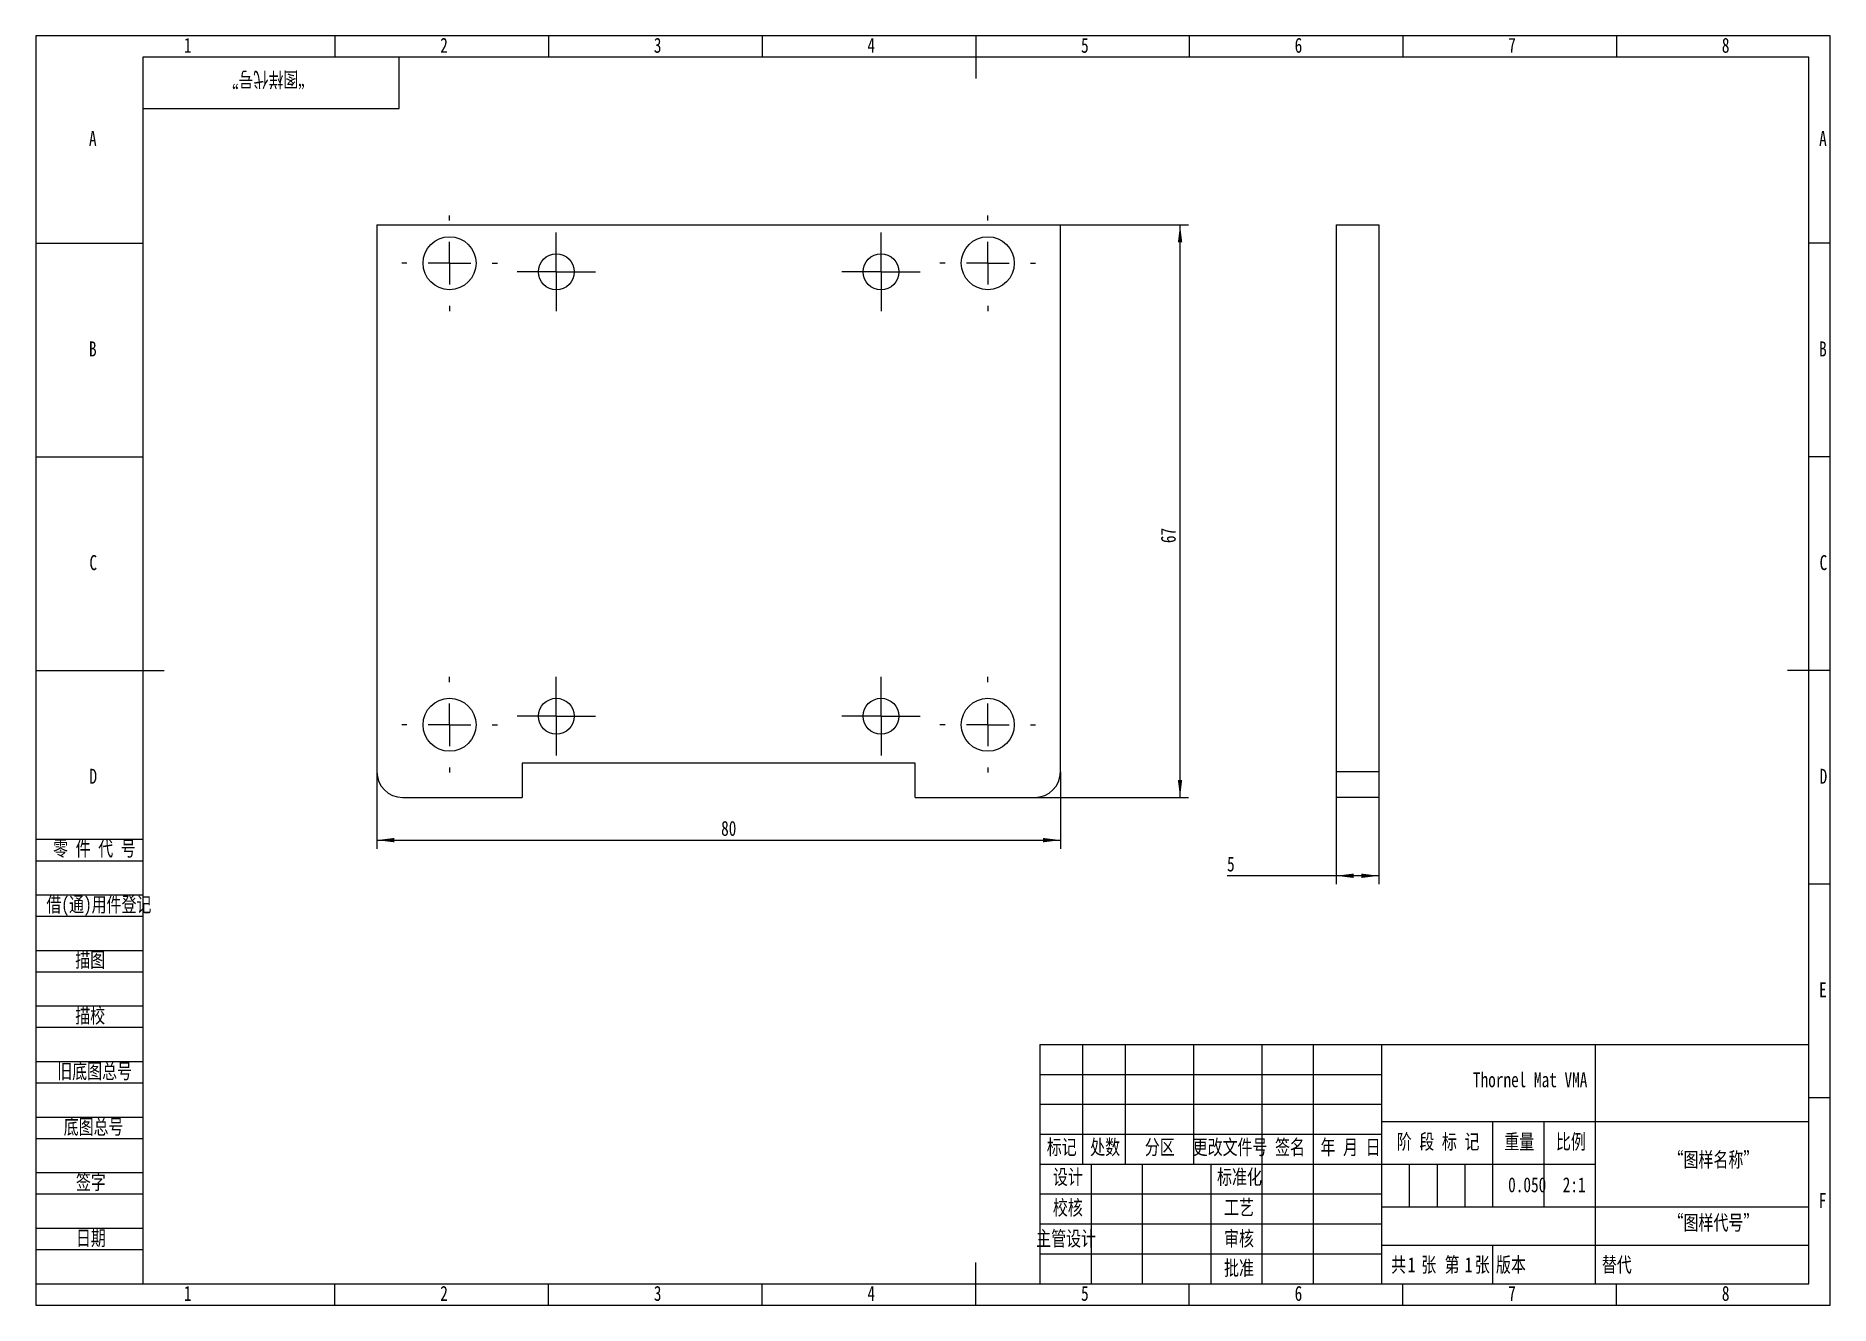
# Model space of a CAD drawing. Header units: millimetres. Extents: x 0 to 420, y 0 to 297.
import ezdxf

# ---------------------------------------------------------------- set-up
doc = ezdxf.new("R2010")
doc.units = ezdxf.units.MM
for name, color, linetype in [('10', 7, 'Continuous'), ('5', 7, 'Continuous'), ('9', 7, 'Continuous'), ('SLD-0', 7, 'Continuous')]:
    doc.layers.add(name, color=color, linetype=linetype)
doc.styles.add('SLDTEXTSTYLE0', font='HYSWLONGFANGSONG.TTF', dxfattribs={"bigfont": 'bigfont'})
doc.styles.add('SLDTEXTSTYLE1', font='长仿宋体', dxfattribs={"bigfont": 'bigfont'})
doc.styles.add('SLDTEXTSTYLE2', font='HYSWLONGFANGSONG.TTF')
doc.dimstyles.new('SLDDIMSTYLE0', dxfattribs={"dimtxt": 3.5, "dimasz": 4.08, "dimexe": 0, "dimexo": 0.0625, "dimgap": 0.875, "dimtad": 2, "dimlfac": 0.5, "dimrnd": 1e-09, "dimzin": 12, "dimdsep": 46, "dimtxsty": 'SLDTEXTSTYLE2', "dimsah": 1, "dimcen": 0.09, "dimadec": 0, "dimazin": 3, "dimtfac": 1, "dimtofl": 0, "dimtmove": 0, "dimatfit": 3, "dimfxl": 0, "dimfrac": 2, "dimtolj": 1, "dimtzin": 12, "dimarcsym": 0})

# ---------------------------------------------------------------- blocks, each defined once
blk = doc.blocks.new('_D')
at = {"layer": '10'}
for p, q in [((79.83, 124.8), (79.83, 106.8)), ((239.83, 124.8), (239.83, 106.8)), ((79.83, 108.8), (239.83, 108.8))]:
    blk.add_line(p, q, dxfattribs=at)
for points in [[(79.83, 108.8), (83.91, 108.29), (83.91, 109.31)], [(239.83, 108.8), (235.75, 109.31), (235.75, 108.29)]]:
    blk.add_solid(points, dxfattribs=at)
at = {"layer": '10', "insert": (160.4, 113.31), "char_height": 3.5, "attachment_point": 1, "style": 'SLDTEXTSTYLE2'}
blk.add_mtext('80', dxfattribs=at)
blk = doc.blocks.new('_D_1')
at = {"layer": '10'}
for p, q in [((239.83, 252.8), (269.83, 252.8)), ((267.83, 118.8), (267.83, 252.8)), ((233.83, 118.8), (269.83, 118.8))]:
    blk.add_line(p, q, dxfattribs=at)
for points in [[(267.83, 252.8), (267.32, 248.72), (268.34, 248.72)], [(267.83, 118.8), (268.34, 122.88), (267.32, 122.88)]]:
    blk.add_solid(points, dxfattribs=at)
at = {"layer": '10', "insert": (263.32, 178.31), "char_height": 3.5, "attachment_point": 1, "rotation": 90, "style": 'SLDTEXTSTYLE2'}
blk.add_mtext('67', dxfattribs=at)
blk = doc.blocks.new('SW_CENTERMARKSYMBOL_0')
at = {"layer": '10', "color": 0}
for p, q in [((0, 10), (0, 11.2)), ((0, 0), (0, 5)), ((-10, 0), (-11.2, 0)), ((0, 0), (-5, 0)), ((0, 0), (0, -5)), ((0, 0), (5, 0)), ((10, 0), (11.2, 0)), ((0, -10), (0, -11.2))]:
    blk.add_line(p, q, dxfattribs=at)
blk = doc.blocks.new('SW_CENTERMARKSYMBOL_1')
at = {"layer": '10', "color": 0}
for p, q in [((0, 10), (0, 11.2)), ((0, 0), (0, 5)), ((-10, 0), (-11.2, 0)), ((0, 0), (-5, 0)), ((0, 0), (0, -5)), ((0, 0), (5, 0)), ((10, 0), (11.2, 0)), ((0, -10), (0, -11.2))]:
    blk.add_line(p, q, dxfattribs=at)
blk = doc.blocks.new('SW_CENTERMARKSYMBOL_2')
at = {"layer": '10', "color": 0}
for p, q in [((0, 10), (0, 11.2)), ((0, 0), (0, 5)), ((-10, 0), (-11.2, 0)), ((0, 0), (-5, 0)), ((0, 0), (0, -5)), ((0, 0), (5, 0)), ((10, 0), (11.2, 0)), ((0, -10), (0, -11.2))]:
    blk.add_line(p, q, dxfattribs=at)
blk = doc.blocks.new('SW_CENTERMARKSYMBOL_3')
at = {"layer": '10', "color": 0}
for p, q in [((0, 10), (0, 11.2)), ((0, 0), (0, 5)), ((-10, 0), (-11.2, 0)), ((0, 0), (-5, 0)), ((0, 0), (0, -5)), ((0, 0), (5, 0)), ((10, 0), (11.2, 0)), ((0, -10), (0, -11.2))]:
    blk.add_line(p, q, dxfattribs=at)
blk = doc.blocks.new('SW_CENTERMARKSYMBOL_4')
at = {"layer": '10', "color": 0}
for p, q in [((0, 5), (0, 9.2)), ((0, 0), (0, 5)), ((-5, 0), (-9.2, 0)), ((0, 0), (-5, 0)), ((0, 0), (0, -5)), ((0, 0), (5, 0)), ((5, 0), (9.2, 0)), ((0, -5), (0, -9.2))]:
    blk.add_line(p, q, dxfattribs=at)
blk = doc.blocks.new('SW_CENTERMARKSYMBOL_5')
at = {"layer": '10', "color": 0}
for p, q in [((0, 5), (0, 9.2)), ((0, 0), (0, 5)), ((-5, 0), (-9.2, 0)), ((0, 0), (-5, 0)), ((0, 0), (0, -5)), ((0, 0), (5, 0)), ((5, 0), (9.2, 0)), ((0, -5), (0, -9.2))]:
    blk.add_line(p, q, dxfattribs=at)
blk = doc.blocks.new('SW_CENTERMARKSYMBOL_6')
at = {"layer": '10', "color": 0}
for p, q in [((0, 5), (0, 9.2)), ((0, 0), (0, 5)), ((-5, 0), (-9.2, 0)), ((0, 0), (-5, 0)), ((0, 0), (0, -5)), ((0, 0), (5, 0)), ((5, 0), (9.2, 0)), ((0, -5), (0, -9.2))]:
    blk.add_line(p, q, dxfattribs=at)
blk = doc.blocks.new('SW_CENTERMARKSYMBOL_7')
at = {"layer": '10', "color": 0}
for p, q in [((0, 5), (0, 9.2)), ((0, 0), (0, 5)), ((-5, 0), (-9.2, 0)), ((0, 0), (-5, 0)), ((0, 0), (0, -5)), ((0, 0), (5, 0)), ((5, 0), (9.2, 0)), ((0, -5), (0, -9.2))]:
    blk.add_line(p, q, dxfattribs=at)
blk = doc.blocks.new('_D_2')
at = {"layer": '10'}
for p, q in [((304.37, 118.8), (304.37, 98.47)), ((314.37, 118.8), (314.37, 98.47)), ((304.37, 100.47), (278.83, 100.47)), ((314.37, 100.47), (304.37, 100.47))]:
    blk.add_line(p, q, dxfattribs=at)
for points in [[(304.37, 100.47), (308.45, 99.96), (308.45, 100.97)], [(314.37, 100.47), (310.29, 100.97), (310.29, 99.96)]]:
    blk.add_solid(points, dxfattribs=at)
at = {"layer": '10', "insert": (278.83, 104.98), "char_height": 3.5, "attachment_point": 1, "style": 'SLDTEXTSTYLE2'}
blk.add_mtext('5', dxfattribs=at)

msp = doc.modelspace()

# ---------------------------------------------------------------- linework, layer by layer
at = {"color": 7, "linetype": 'Continuous', "lineweight": 25}
for p, q in [((79.828, 252.798), (239.828, 252.798)), ((79.828, 252.798), (79.828, 124.798)), ((239.828, 124.798), (239.828, 252.798)), ((304.371, 252.798), (304.371, 124.798)), ((304.371, 252.798), (314.371, 252.798)), ((314.371, 252.798), (314.371, 124.798)), ((205.828, 126.798), (113.828, 126.798)), ((113.828, 126.798), (113.828, 118.798)), ((205.828, 118.798), (205.828, 126.798)), ((314.371, 124.798), (304.371, 124.798)), ((304.371, 124.798), (304.371, 118.798)), ((314.371, 124.798), (314.371, 118.798)), ((85.828, 118.798), (113.828, 118.798)), ((205.828, 118.798), (233.828, 118.798)), ((314.371, 118.798), (304.371, 118.798))]:
    msp.add_line(p, q, dxfattribs=at)
for centre, radius in [((96.828, 243.798), 6.2), ((222.828, 243.798), 6.2), ((121.828, 241.798), 4.2), ((197.828, 241.798), 4.2), ((96.828, 135.798), 6.2), ((121.828, 137.798), 4.2), ((197.828, 137.798), 4.2), ((222.828, 135.798), 6.2)]:
    msp.add_circle(centre, radius, dxfattribs=at)
for centre, start, end in [((85.828, 124.798), 180, 270), ((233.828, 124.798), 270, 0)]:
    msp.add_arc(centre, 6, start, end, dxfattribs=at)
at = {"layer": '10', "color": 7}
for p, q in [((0, 109), (25, 109)), ((0, 104), (25, 104)), ((0, 96), (25, 96)), ((0, 91), (25, 91)), ((0, 83), (25, 83)), ((0, 78), (25, 78)), ((0, 70), (25, 70)), ((0, 65), (25, 65)), ((0, 57), (25, 57)), ((0, 52), (25, 52)), ((235, 54), (315, 54)), ((235, 47), (315, 47)), ((0, 44), (25, 44)), ((0, 39), (25, 39)), ((0, 31), (25, 31)), ((0, 26), (25, 26)), ((0, 18), (25, 18)), ((0, 13), (25, 13))]:
    msp.add_line(p, q, dxfattribs=at)
at = {"layer": '10', "color": 7, "lineweight": 25}
for p, q in [((245, 61), (245, 33)), ((255, 61), (255, 33)), ((271, 61), (271, 33)), ((287, 61), (287, 5)), ((299, 61), (299, 5)), ((315, 61), (315, 5)), ((365, 61), (365, 33)), ((315, 43), (415, 43)), ((340.986, 43), (340.986, 23)), ((353, 43), (353, 23)), ((235, 40), (315, 40)), ((235, 33), (365, 33)), ((247, 33), (247, 5)), ((259, 33), (259, 5)), ((275, 33), (275, 5)), ((365, 33), (365, 5)), ((235, 26), (315, 26)), ((315, 23), (415, 23)), ((235, 19), (315, 19)), ((315, 14), (415, 14)), ((235, 12), (315, 12))]:
    msp.add_line(p, q, dxfattribs=at)
at = {"layer": '5'}
for p, q in [((70, 297), (70, 292)), ((120, 297), (120, 292)), ((170, 297), (170, 292)), ((270, 297), (270, 292)), ((320, 297), (320, 292)), ((370, 297), (370, 292)), ((0, 248.5), (25, 248.5)), ((420, 248.5), (415, 248.5)), ((0, 198.5), (25, 198.5)), ((420, 198.5), (415, 198.5)), ((420, 98.5), (415, 98.5)), ((420, 48.5), (415, 48.5)), ((70, 0), (70, 5)), ((120, 0), (120, 5)), ((170, 0), (170, 5)), ((270, 0), (270, 5)), ((320, 0), (320, 5)), ((370, 0), (370, 5))]:
    msp.add_line(p, q, dxfattribs=at)
at = {"layer": '5', "lineweight": 25}
for p, q in [((220, 297), (220, 287)), ((0, 148.5), (30, 148.5)), ((420, 148.5), (410, 148.5)), ((220, 0), (220, 10))]:
    msp.add_line(p, q, dxfattribs=at)
at = {"layer": '5', "color": 7, "lineweight": 25}
for p, q in [((415, 292), (25, 292)), ((25, 292), (25, 5)), ((85, 280), (85, 292)), ((415, 5), (415, 292)), ((25, 280), (85, 280)), ((235, 61), (415, 61)), ((235, 61), (235, 5)), ((0, 5), (415, 5))]:
    msp.add_line(p, q, dxfattribs=at)
at = {"layer": '9', "color": 7}
for p, q in [((420, 297), (0, 297)), ((0, 297), (0, 0)), ((420, 148.5), (420, 297)), ((420, 0), (420, 148.5)), ((0, 0), (420, 0))]:
    msp.add_line(p, q, dxfattribs=at)
at = {"layer": 'SLD-0'}
for p, q in [((321.5, 33), (321.5, 23)), ((328, 33), (328, 23)), ((334.5, 33), (334.5, 23))]:
    msp.add_line(p, q, dxfattribs=at)
at = {"layer": 'SLD-0', "lineweight": 25}
msp.add_line((340.986, 14), (340.986, 5), dxfattribs=at)

# ---------------------------------------------------------------- block references
at = {"layer": '10'}
for name, p in [('SW_CENTERMARKSYMBOL_0', (96.828, 243.798)), ('SW_CENTERMARKSYMBOL_1', (222.828, 243.798)), ('SW_CENTERMARKSYMBOL_6', (121.828, 241.798)), ('SW_CENTERMARKSYMBOL_7', (197.828, 241.798)), ('SW_CENTERMARKSYMBOL_3', (96.828, 135.798)), ('SW_CENTERMARKSYMBOL_5', (121.828, 137.798)), ('SW_CENTERMARKSYMBOL_4', (197.828, 137.798)), ('SW_CENTERMARKSYMBOL_2', (222.828, 135.798))]:
    msp.add_blockref(name, p, dxfattribs=at)

# ---------------------------------------------------------------- texts
at = {"layer": '10', "char_height": 3.5}
for s, insert, attachment_point, style in [('1', (35.544, 296.555), 2, 'SLDTEXTSTYLE2'), ('2', (95.544, 296.555), 2, 'SLDTEXTSTYLE2'), ('3', (145.544, 296.555), 2, 'SLDTEXTSTYLE2'), ('4', (195.544, 296.555), 2, 'SLDTEXTSTYLE2'), ('5', (245.544, 296.555), 2, 'SLDTEXTSTYLE2'), ('6', (295.547, 296.555), 2, 'SLDTEXTSTYLE2'), ('7', (345.547, 296.555), 2, 'SLDTEXTSTYLE2'), ('8', (395.547, 296.555), 2, 'SLDTEXTSTYLE2'), ('A', (13.32, 274.747), 2, 'SLDTEXTSTYLE2'), ('A', (418.32, 274.747), 2, 'SLDTEXTSTYLE2'), ('B', (13.32, 225.497), 2, 'SLDTEXTSTYLE2'), ('B', (418.32, 225.497), 2, 'SLDTEXTSTYLE2'), ('C', (13.427, 175.497), 2, 'SLDTEXTSTYLE2'), ('C', (418.427, 175.497), 2, 'SLDTEXTSTYLE2'), ('D', (13.43, 125.497), 2, 'SLDTEXTSTYLE2'), ('D', (418.43, 125.497), 2, 'SLDTEXTSTYLE2'), ('E', (418.318, 75.497), 2, 'SLDTEXTSTYLE2'), ('Thornel Mat VMA', (349.788, 54.481), 2, 'SLDTEXTSTYLE2'), ('\\M+18167图样\\M+196BC\\M+18FCC\\M+18168', (392.688, 35.791), 2, 'SLDTEXTSTYLE0'), ('0.050', (349.093, 29.905), 2, 'SLDTEXTSTYLE2'), ('2:1', (360.084, 29.905), 2, 'SLDTEXTSTYLE2'), ('F', (418.224, 26.247), 2, 'SLDTEXTSTYLE2'), ('\\M+18167图样\\M+191E3\\M+18D86\\M+18168', (392.69, 21.05), 2, 'SLDTEXTSTYLE0'), ('1', (321.142, 11.201), 1, 'SLDTEXTSTYLE2'), ('1', (334.479, 11.201), 1, 'SLDTEXTSTYLE2'), ('1', (35.544, 4.497), 2, 'SLDTEXTSTYLE2'), ('2', (95.544, 4.497), 2, 'SLDTEXTSTYLE2'), ('3', (145.544, 4.497), 2, 'SLDTEXTSTYLE2'), ('4', (195.544, 4.497), 2, 'SLDTEXTSTYLE2'), ('5', (245.544, 4.497), 2, 'SLDTEXTSTYLE2'), ('6', (295.547, 4.497), 2, 'SLDTEXTSTYLE2'), ('7', (345.547, 4.497), 2, 'SLDTEXTSTYLE2'), ('8', (395.547, 4.497), 2, 'SLDTEXTSTYLE2')]:
    msp.add_mtext(s, dxfattribs=dict(at, insert=insert, attachment_point=attachment_point, style=style))
at = {"layer": '10', "color": 7, "char_height": 3.5, "style": 'SLDTEXTSTYLE0'}
for s, insert, attachment_point in [('\\M+197EB \\M+18C8F \\M+191E3 \\M+18D86', (4.023, 108.595), 1), ('\\M+18ED8(\\M+192CA)\\M+19770\\M+18C8F\\M+1936F记', (2.474, 95.499), 1), ('\\M+19560图', (12.719, 82.553), 2), ('\\M+19560\\M+18D5A', (12.719, 69.517), 2), ('\\M+18B8C\\M+192EA图总\\M+18D86', (5, 56.488), 1), ('\\M+192EA图总\\M+18D86', (6.5, 43.486), 1), ('标记', (240.135, 38.717), 2), ('处\\M+19094', (250.298, 38.717), 2), ('\\M+195AA\\M+18BE6', (263.075, 38.717), 2), ('\\M+18D58\\M+189FC\\M+195B6\\M+18C8F\\M+18D86', (279.539, 38.717), 2), ('签\\M+196BC', (293.579, 38.717), 2), ('\\M+1944E \\M+18C8E \\M+193FA', (307.742, 38.717), 2), ('阶 \\M+19269 标 记', (328.24, 39.994), 2), ('\\M+18F64\\M+197CA', (347.243, 39.994), 2), ('\\M+194E4\\M+197E1', (359.326, 39.994), 2), ('  签\\M+18E9A', (11.088, 30.537), 2), ('设计', (241.567, 31.734), 2), ('标\\M+18F79\\M+189BB', (281.739, 31.734), 2), ('\\M+18D5A\\M+18A6A', (241.567, 24.556), 2), ('\\M+18D48艺', (281.629, 24.599), 2), ('  \\M+193FA\\M+18AFA', (11.088, 17.437), 2), ('\\M+18EE5\\M+18AC7设计', (241.167, 17.33), 2), ('审\\M+18A6A', (281.629, 17.33), 2), ('\\M+194E1\\M+18F79', (281.629, 10.441), 2), ('\\M+18BA4  张 ', (322.527, 11.201), 2), ('\\M+191E6  张', (335.04, 11.201), 2), ('\\M+194C5\\M+1967B', (345.279, 11.201), 2)]:
    msp.add_mtext(s, dxfattribs=dict(at, insert=insert, attachment_point=attachment_point))
at = {"layer": 'SLD-0', "insert": (54.424, 285.023), "char_height": 3.5, "attachment_point": 2, "rotation": 180, "style": 'SLDTEXTSTYLE1'}
msp.add_mtext('\\M+18167图样\\M+191E3\\M+18D86\\M+18168', dxfattribs=at)
at = {"layer": 'SLD-0', "insert": (366.561, 11.201), "char_height": 3.5, "attachment_point": 1, "style": 'SLDTEXTSTYLE0'}
msp.add_mtext('\\M+191D6\\M+191E3', dxfattribs=at)

# ---------------------------------------------------------------- dimensions: what is measured, and where the dimension line sits
at = {"layer": '10'}
dim = msp.add_linear_dim(base=(267.828, 252.798), p1=(233.828, 118.798), p2=(239.828, 252.798), angle=90, dimstyle='SLDDIMSTYLE0', dxfattribs=at)
dim.commit()
dim.dimension.update_dxf_attribs({"geometry": '_D_1', "text_midpoint": (267.828, 179.845), "dimtype": 160})
for base, p1, p2, picture, middle in [((239.828, 108.798), (79.828, 124.798), (239.828, 124.798), '_D', (161.929, 108.798)), ((304.371, 100.466), (314.371, 118.798), (304.371, 118.798), '_D_2', (279.599, 100.466))]:
    dim = msp.add_linear_dim(base=base, p1=p1, p2=p2, dimstyle='SLDDIMSTYLE0', dxfattribs=at)
    dim.commit()
    dim.dimension.update_dxf_attribs({"geometry": picture, "text_midpoint": middle, "dimtype": 160})

doc.saveas('drawing.dxf')
